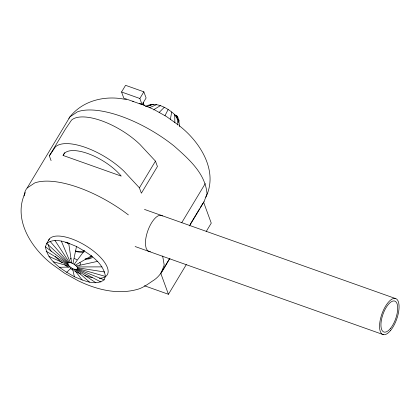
<?xml version="1.0" encoding="UTF-8"?>
<svg xmlns="http://www.w3.org/2000/svg" width="420" height="420" viewBox="0 0 420 420"><rect width="100%" height="100%" fill="white"/><g stroke="black" fill="none" stroke-linecap="round" stroke-linejoin="round"><path stroke-width="0.63" d="M170.336 119.485L171.707 112.014C164.446 106.397 154.397 101.556 145.462 106.465M72.933 263.54C71.442 262.936 69.463 261.938 67.972 263.025L67.757 263.592C68.859 267.215 73.873 270.48 77.543 269.099L77.637 267.792L76.419 266.023L72.933 263.54L76.492 246.498C67.536 242.865 55.65 236.864 46.715 243.401L45.418 246.808C47.796 261.445 62.549 269.95 74.377 276.733C83.333 280.361 95.219 286.361 104.15 279.83L105.446 276.423C103.073 261.781 88.316 253.276 76.492 246.498M25.352 192.549C12.374 218.857 31.3 248.199 51.933 264.112L64.685 273.273L78.094 280.707C96.647 289.763 118.351 295.218 138.679 289.002C144.464 287.065 149.189 283.08 154.292 279.872C161.768 274.622 165.081 265.786 169.942 258.421M189.499 225.923L203.994 201.831L207.018 193.877C205.485 173.376 188.507 158.812 174.143 146.055A79.464 32.162 31 0 0 77.569 111.767L69.977 116.823A79.464 32.162 31 0 0 68.864 118.414M205.8 197.264C218.778 170.956 199.852 141.614 179.219 125.701M164.987 115.673L168.142 109.473M24.134 195.935A79.464 32.162 31 0 1 27.158 187.982L69.977 116.823C83.17 100.039 106.239 94.988 126.399 99.64M49.345 155.846L65.399 129.161L71.505 120.146A47.791 19.341 31 0 1 139.954 144.443L155.468 161.138L157.432 166.509L141.377 193.195L139.409 187.819L123.895 171.129A47.791 19.341 31 0 0 55.451 146.827L49.345 155.846L51.093 160.624M63.095 155.458A36.551 14.795 31 0 1 87.665 153.489A36.551 14.795 31 0 1 121.233 176.101L63.095 155.458L64.764 152.68M121.553 91.996L125.57 85.323L143.861 91.817L146.108 97.965L142.091 104.633L139.844 98.49L121.553 91.996L123.8 98.138L141.482 104.417M49.392 238.954L46.715 243.401L67.972 263.025M139.844 98.49L143.861 91.817M175.865 116.713L176.536 115.6L177.518 116.382L178.311 118.555L177.644 119.669L176.846 117.49L177.518 116.382M178.154 121.06L178.82 119.947L177.839 119.6M178.521 122.068L179.188 120.955L178.82 119.947M139.409 187.819L155.468 161.138M181.671 222.794L205.27 183.572M186.307 264.584L168.441 294.278L160.75 273.268L169.517 258.704M190.082 224.527L199.521 208.84M200.198 207.716L202.897 203.233M206.199 231.53L211.26 223.125L203.569 202.115L203.994 201.831M74.225 264.269L84.226 250.845M159.185 112.413L164.278 107.3M66.644 272.386L71.295 267.855M149.389 105.751L151.016 104.664M27.158 187.982L34.75 182.926A79.464 32.162 31 0 1 128.378 214.904M160.75 273.268L161.175 272.99L164.199 265.036L162.671 256.016M153.337 109.925L160.372 105.641M75.411 265.115L91.355 255.927M149.599 107.625L156.702 104.606M146.732 106.607L153.51 104.276M76.419 266.023L97.403 261.397M150.392 251.433L149.284 251.554L147.472 250.556L146.191 248.393L145.52 245.207L145.504 241.222A19.089 7.833 -70.5 0 1 152.308 221.686A19.089 7.833 -70.5 0 1 162.498 215.953M59.509 267.304L70.103 267.01M77.18 266.942L101.955 266.878M77.637 267.792L104.701 272.002M53.461 261.833L69.095 266.096M77.758 268.532L105.446 276.423M174.347 114.823L176.536 115.6M144.475 209.417L395.22 298.436M135.13 246.53L383.413 334.677M144.412 285.747L168.441 294.278M77.543 269.099L104.15 279.83M139.325 103.267L153.059 109.106M48.909 256.352L68.339 265.183M77.002 269.456L100.9 281.998M153.962 109.51L166.467 116.54L178.007 124.761M46.169 251.223L67.883 264.332M76.172 269.588L95.907 282.776M45.418 246.808L67.757 263.592M75.107 269.477L89.523 282.109M171.707 112.014C176.384 115.421 179.529 120.519 179.471 126.436M49.97 241.232L68.513 262.663M73.883 269.136L82.178 280.051M54.957 240.455L69.347 262.537M61.341 241.117L70.408 262.647M144.254 105.499L143.157 102.496A5.675 4.636 -20.1 0 1 143.22 104.937M72.581 268.579L74.377 276.733M178.379 120.052L178.752 122.262M68.686 243.18L71.631 262.988M177.009 117.49L177.965 125.144M174.731 114.744L174.857 122.603M48.489 240.513A34.057 13.787 31 0 1 91.901 249.832A34.057 13.787 31 0 1 99.288 278.308M92.201 277.662A34.057 13.787 31 0 1 84.856 275.604M80.677 273.961A34.057 13.787 31 0 1 74.818 271.142M73.143 270.223A34.057 13.787 31 0 1 70.392 268.606M68.261 267.257A34.057 13.787 31 0 1 64.627 264.731M62.186 262.857A34.057 13.787 31 0 1 55.193 256.384M51.193 251.312A34.057 13.787 31 0 1 48.274 244.781M79.853 262.49A5.675 2.3 31 0 1 79.679 265.01M70.429 259.145A5.675 2.3 31 0 1 71.19 258.216M74.308 258.541A5.675 2.3 31 0 1 76.897 259.817M133.56 101.603A4.258 3.481 -20.1 0 1 132.678 101.152M91.581 255.775A23.982 9.707 31 0 1 85.748 258.925M92.579 256.825A21.284 8.615 31 0 1 85.082 258.946M68.969 243.385A23.982 9.707 31 0 1 66.197 242.183M69.169 243.889A21.725 8.794 31 0 1 65.725 242.261M84.394 250.509A23.982 9.707 31 0 1 75.421 250.987M84.011 251.932A21.284 8.615 31 0 1 75.831 251.47M390.637 330.409A19.089 7.833 -70.5 0 0 397.031 299.434A19.089 7.833 -70.5 0 0 380.279 319.825A19.089 7.833 -70.5 0 0 390.637 330.409M390.453 328.461A16.406 6.736 -70.5 0 0 395.945 301.844A16.406 6.736 -70.5 0 0 381.549 319.368A16.406 6.736 -70.5 0 0 390.453 328.461"/></g></svg>
